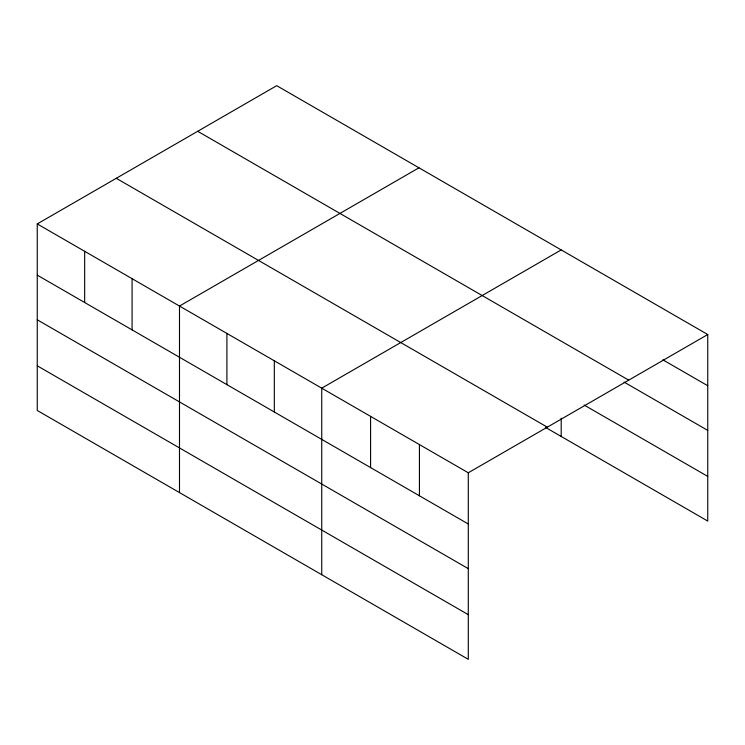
<?xml version="1.0" encoding="UTF-8"?>
<svg xmlns="http://www.w3.org/2000/svg" width="745" height="745" viewBox="0 0 745 745"><rect width="100%" height="100%" fill="white"/><g stroke="black" fill="none" stroke-linecap="round" stroke-linejoin="round"><path stroke-width="1.12" d="M37.25 223.928L468.288 472.786L468.288 659.325L37.25 410.467L37.25 223.928L276.712 85.675L707.75 334.533L707.75 521.072L545.396 427.332M418.96 167.802L179.489 306.055L179.489 492.585M561.199 249.92L321.738 388.173L321.738 574.712M468.288 472.786L707.75 334.533M662.892 359.835L707.75 385.742M197.695 131.297L628.724 380.155M624.003 382.045L707.75 430.396M584.127 405.038L707.75 476.409M116.276 178.306L547.305 427.164M37.25 275.138L468.288 523.996M37.25 319.791L468.288 568.649M37.25 365.804L468.288 614.662M561.199 418.141L561.199 436.458M419.435 444.588L419.435 495.788M370.582 416.381L370.582 467.59M274.318 360.803L274.318 412.004M226.908 333.425L226.908 384.634M132.079 278.677L132.079 329.886M84.66 251.307L84.66 302.507"/></g></svg>
